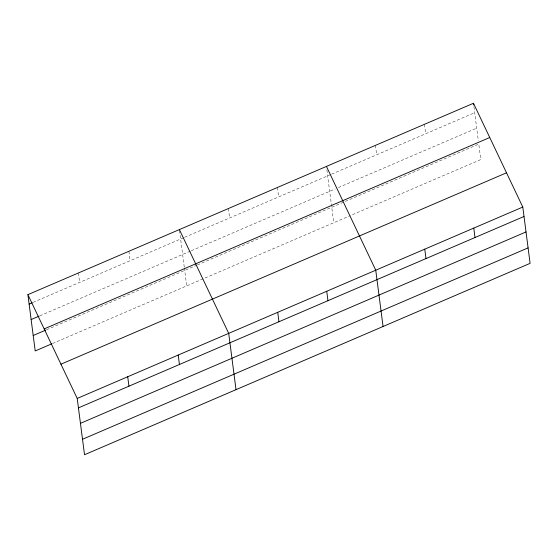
<?xml version="1.0" encoding="UTF-8"?>
<svg xmlns="http://www.w3.org/2000/svg" width="558" height="558" viewBox="0 0 558 558"><rect width="100%" height="100%" fill="white"/><g stroke="black" fill="none" stroke-linecap="round" stroke-linejoin="round"><path stroke-width="0.42" stroke-dasharray="2.79 2.09" d="M33.068 302.394L183.784 237.659M184.572 237.317L330.824 174.501M331.612 174.159L474.698 112.695M39.813 315.828L190.536 251.086M191.324 250.744L335.205 188.946M338.364 187.586L476.706 128.159M46.614 329.729L196.556 265.322M197.344 264.98L478.778 144.097L480.787 159.56L351.135 215.249M52.571 343.498L350.347 215.59M473.923 106.697L478.339 140.742M424.464 124.322L425.684 133.753M375.45 145.373L376.671 154.803M326.883 169.855L333.747 222.719M277.424 187.481L278.644 196.911M228.41 208.532L229.631 217.962M179.509 230.44L184.266 267.059M184.37 267.896L186.707 285.877M128.898 251.274L130.119 260.712M78.399 272.967L79.627 282.397"/><path stroke-width="0.84" d="M27.9 294.659L473.477 103.265L522.79 207.046L530.1 263.341L84.523 454.735L77.213 398.44L27.9 294.659L35.21 350.954L51.782 343.833M29.128 304.089L32.28 302.736M31.136 319.553L39.025 316.163M44.173 328.906L489.75 137.512M33.201 335.491L45.826 330.064M60.941 364.193L506.518 172.799M77.213 398.44L522.79 207.046M78.441 407.87L524.011 216.476M80.45 423.341L526.02 231.94M82.514 439.272L528.091 247.878M326.437 166.423L375.75 270.205L383.06 326.5M179.397 229.589L228.71 333.37L236.02 389.658M473.477 103.265L473.7 104.981M473.777 228.103L474.998 237.534M424.764 249.154L425.984 258.584M326.737 291.262L327.958 300.692M277.724 312.313L278.944 321.743M178.211 355.062L179.439 364.493M127.712 376.748L128.94 386.185"/></g></svg>
